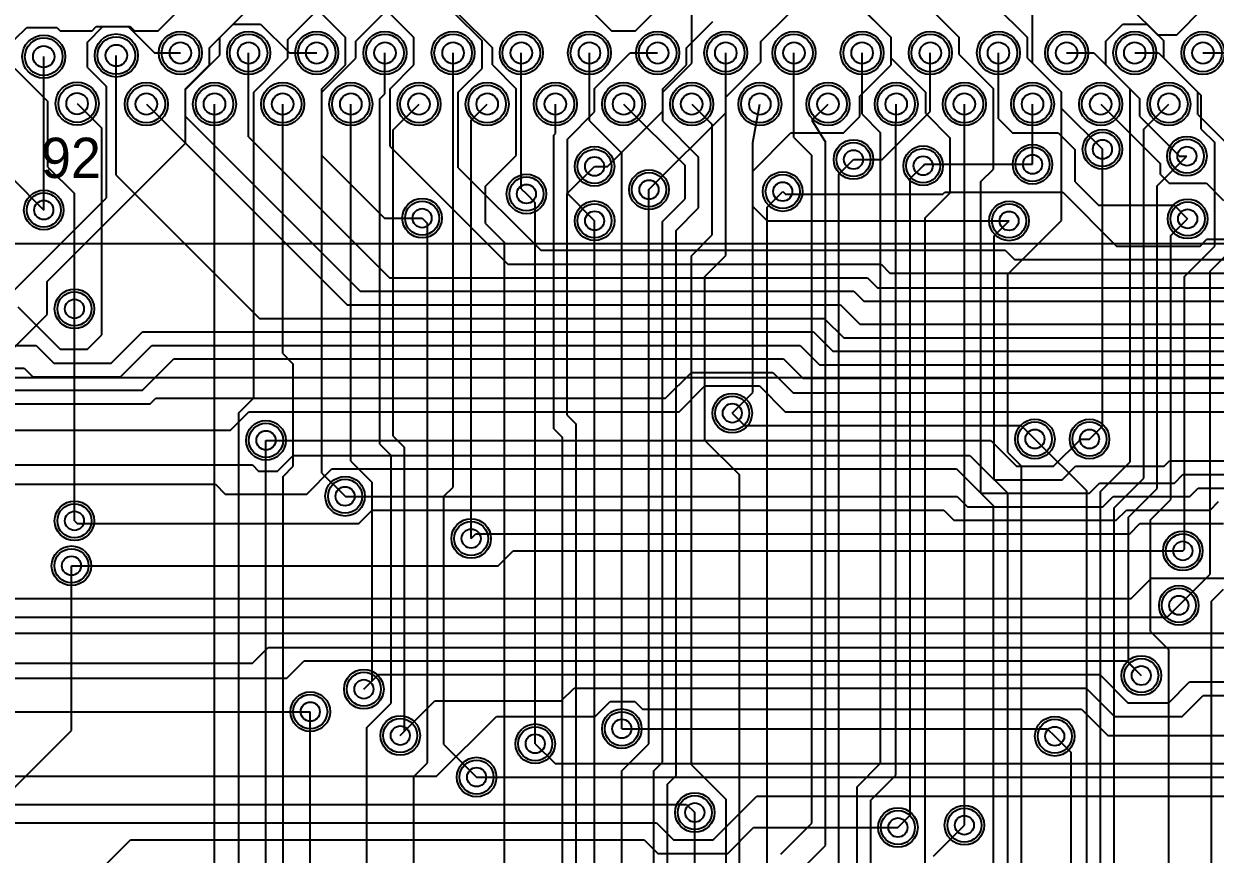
# Model space of a CAD drawing. Header units: millimetres. Extents: x 26 to 338, y 26 to 225.
# Drawn here: x 169.41 to 213.8, y 174.7 to 205.64 of the extents above; entities that cross this region are included whole.
import ezdxf

# ---------------------------------------------------------------- set-up
doc = ezdxf.new("R2010")
doc.units = ezdxf.units.MM
for name, color, linetype in [('BottomLayer', 5, 'Continuous'), ('BottomSolder', 6, 'Continuous'), ('MultiLayer', 9, 'Continuous'), ('PadHoleLayer', 156, 'Continuous'), ('TopLayer', 1, 'Continuous'), ('TopOverlay', 2, 'Continuous'), ('TopSolder', 216, 'Continuous'), ('ViaHoleLayer', 16, 'Continuous')]:
    doc.layers.add(name, color=color, linetype=linetype)

msp = doc.modelspace()

# ---------------------------------------------------------------- linework, layer by layer
at = {"layer": 'BottomLayer'}
for p, q in [((194.297, 204.175), (194.297, 206.462)), ((206.997, 204.175), (206.997, 206.462)), ((180.52, 206.016), (181.404, 205.132)), ((183.06, 206.016), (183.944, 205.132)), ((185.407, 206.08), (186.484, 205.003)), ((190.678, 206.018), (191.31, 205.385)), ((192.203, 205.385), (192.834, 206.016)), ((200.647, 206.209), (201.724, 205.132)), ((212.37, 205.232), (213.347, 206.209)), ((171.956, 205.384), (172.11, 205.539)), ((172.11, 205.539), (173.303, 205.539)), ((173.303, 205.539), (174.285, 204.557)), ((176.327, 204.749), (177.212, 205.634)), ((177.212, 205.634), (178.233, 205.634)), ((178.233, 205.634), (179.31, 204.557)), ((209.728, 205.001), (210.36, 205.634)), ((210.36, 205.634), (211.253, 205.634)), ((211.253, 205.634), (211.655, 205.232)), ((169.078, 205.07), (169.519, 205.511)), ((169.519, 205.511), (170.637, 205.511)), ((170.637, 205.511), (170.764, 205.384)), ((170.764, 205.384), (171.956, 205.384)), ((181.404, 204.111), (181.404, 205.132)), ((183.944, 204.111), (183.944, 205.132)), ((191.31, 205.385), (192.203, 205.385)), ((201.724, 204.111), (201.724, 205.132)), ((211.655, 205.232), (212.37, 205.232)), ((176.327, 204.114), (176.327, 204.749)), ((186.484, 203.982), (186.484, 205.003)), ((209.728, 204.113), (209.728, 205.001)), ((172.857, 200), (172.857, 204.462)), ((174.285, 204.557), (175.247, 204.557)), ((177.787, 201.435), (177.787, 204.557)), ((179.31, 204.557), (180.327, 204.557)), ((187.947, 199.493), (187.947, 204.557)), ((190.68, 203.227), (192.01, 204.557)), ((192.01, 204.557), (193.027, 204.557)), ((195.567, 202.323), (195.567, 204.557)), ((203.187, 202.374), (203.187, 204.557)), ((205.727, 202.096), (205.727, 204.557)), ((210.807, 204.557), (211.695, 204.557)), ((211.695, 204.557), (213.154, 203.098)), ((213.347, 204.557), (214.363, 204.557)), ((169.078, 203.973), (170.307, 202.744)), ((175.438, 203.225), (176.327, 204.114)), ((180.518, 203.225), (181.404, 204.111)), ((183.058, 203.225), (183.944, 204.111)), ((185.6, 203.098), (186.484, 203.982)), ((193.22, 203.098), (194.297, 204.175)), ((200.558, 202.946), (201.724, 204.111)), ((206.997, 204.175), (208.074, 203.098)), ((209.728, 204.113), (210.998, 202.843)), ((175.438, 202.184), (175.438, 203.225)), ((180.518, 200.736), (180.518, 203.225)), ((183.058, 201.066), (183.058, 203.225)), ((185.6, 200.277), (185.6, 203.098)), ((190.68, 202.359), (190.68, 203.227)), ((193.22, 202.389), (193.22, 203.098)), ((200.558, 202.184), (200.558, 202.946)), ((208.074, 202.492), (208.074, 203.098)), ((213.154, 202.263), (213.154, 203.098)), ((170.307, 200.304), (170.307, 202.744)), ((171.399, 202.667), (172.314, 201.752)), ((173.977, 202.652), (181.457, 195.171)), ((208.074, 202.492), (209.601, 200.965)), ((209.537, 202.652), (211.76, 200.429)), ((210.998, 202.184), (210.998, 202.843)), ((175.438, 202.184), (181.946, 195.675)), ((189.666, 201.345), (190.68, 202.359)), ((191.16, 200.33), (193.22, 202.389)), ((192.706, 199.462), (195.567, 202.323)), ((199.949, 201.574), (200.558, 202.184)), ((201.397, 200.584), (203.187, 202.374)), ((205.727, 202.096), (206.248, 201.575)), ((210.998, 202.184), (212.471, 200.711)), ((213.154, 202.263), (215.341, 200.076)), ((172.314, 194.056), (172.314, 201.752)), ((196.571, 200.152), (197.993, 201.574)), ((197.993, 201.574), (199.949, 201.574)), ((206.248, 201.575), (207.956, 201.575)), ((207.956, 201.575), (208.589, 200.942)), ((177.787, 201.435), (183.043, 196.179)), ((189.666, 199.318), (189.666, 201.345)), ((180.518, 200.736), (182.855, 198.399)), ((183.058, 201.066), (187.441, 196.683)), ((208.589, 199.751), (208.589, 200.942)), ((212.471, 200.711), (212.75, 200.711)), ((170.307, 200.304), (171.298, 199.314)), ((185.6, 200.277), (188.671, 197.206)), ((190.678, 200.33), (191.16, 200.33)), ((200.325, 200.584), (201.397, 200.584)), ((202.921, 200.355), (202.971, 200.406)), ((202.971, 200.406), (206.997, 200.406)), ((211.76, 200.028), (211.76, 200.429)), ((168.961, 199.898), (170.155, 198.704)), ((172.857, 200), (178.189, 194.667)), ((196.571, 198.831), (196.571, 200.152)), ((208.589, 199.751), (209.458, 198.882)), ((211.76, 200.028), (212.09, 199.698)), ((171.298, 195.021), (171.298, 199.314)), ((187.947, 199.493), (188.138, 199.302)), ((189.666, 199.318), (190.68, 198.304)), ((197.688, 199.39), (197.79, 199.288)), ((203.657, 199.288), (203.733, 199.365)), ((203.733, 199.365), (208.128, 199.365)), ((208.128, 199.365), (210.13, 197.362)), ((212.09, 199.698), (213.476, 199.698)), ((213.476, 199.698), (214.11, 199.064)), ((197.79, 199.288), (203.657, 199.288)), ((209.458, 198.882), (212.268, 198.882)), ((212.268, 198.882), (212.776, 198.374)), ((196.571, 198.831), (197.104, 198.298)), ((182.855, 198.399), (184.252, 198.399)), ((197.104, 198.298), (206.121, 198.298)), ((213.237, 197.362), (213.487, 197.612)), ((213.487, 197.612), (217.729, 197.612)), ((188.671, 197.206), (205.977, 197.206)), ((205.977, 197.206), (206.324, 196.858)), ((210.13, 197.362), (213.237, 197.362)), ((187.441, 196.683), (201.352, 196.683)), ((201.352, 196.683), (201.681, 196.354)), ((206.324, 196.858), (214.185, 196.858)), ((201.681, 196.354), (214.796, 196.354)), ((183.043, 196.179), (200.848, 196.179)), ((200.848, 196.179), (201.22, 195.807)), ((201.22, 195.807), (215.313, 195.807)), ((181.946, 195.675), (200.343, 195.675)), ((200.343, 195.675), (200.716, 195.303)), ((169.189, 195.097), (170.764, 193.523)), ((181.457, 195.171), (199.839, 195.171)), ((199.839, 195.171), (200.563, 194.448)), ((200.716, 195.303), (215.943, 195.303)), ((178.189, 194.667), (199.238, 194.667)), ((199.238, 194.667), (199.961, 193.944)), ((200.563, 194.448), (224.901, 194.448)), ((171.78, 193.523), (172.314, 194.056)), ((172.668, 192.997), (173.834, 194.163)), ((173.834, 194.163), (198.837, 194.163)), ((198.837, 194.163), (199.56, 193.44)), ((90.399, 193.65), (169.873, 193.65)), ((169.873, 193.65), (170.526, 192.997)), ((173.014, 192.493), (174.18, 193.659)), ((174.18, 193.659), (198.333, 193.659)), ((198.333, 193.659), (199.056, 192.936)), ((199.961, 193.944), (225.405, 193.944)), ((170.764, 193.523), (171.78, 193.523)), ((173.838, 191.989), (175.004, 193.155)), ((175.004, 193.155), (197.714, 193.155)), ((197.714, 193.155), (198.437, 192.432)), ((199.56, 193.44), (225.909, 193.44)), ((69.113, 192.811), (169.425, 192.811)), ((169.425, 192.811), (169.744, 192.493)), ((170.526, 192.997), (172.668, 192.997)), ((193.326, 191.69), (194.287, 192.651)), ((194.287, 192.651), (197.325, 192.651)), ((197.325, 192.651), (198.083, 191.893)), ((199.056, 192.936), (227.429, 192.936)), ((169.744, 192.493), (173.014, 192.493)), ((198.437, 192.432), (232.31, 192.432)), ((73.727, 191.989), (173.838, 191.989)), ((193.83, 191.186), (194.791, 192.147)), ((194.791, 192.147), (196.821, 192.147)), ((196.821, 192.147), (197.782, 191.186)), ((198.083, 191.893), (227.387, 191.893)), ((148.407, 191.485), (174.121, 191.485)), ((174.121, 191.485), (174.326, 191.69)), ((174.326, 191.69), (193.326, 191.69)), ((177.114, 190.5), (177.8, 191.186)), ((177.8, 191.186), (193.83, 191.186)), ((195.809, 191.135), (196.266, 190.678)), ((197.782, 191.186), (226.365, 191.186)), ((162.966, 190.5), (177.114, 190.5)), ((196.266, 190.678), (206.578, 190.678)), ((206.578, 190.678), (207.086, 190.17)), ((178.435, 190.121), (205.438, 190.121)), ((205.438, 190.121), (206.4, 189.158)), ((207.78, 189.158), (208.792, 190.17)), ((208.792, 190.17), (209.118, 190.17)), ((178.864, 188.976), (179.447, 189.559)), ((179.447, 189.559), (204.665, 189.559)), ((204.665, 189.559), (205.57, 188.654)), ((163.703, 189.205), (177.932, 189.205)), ((177.932, 189.205), (178.161, 188.976)), ((206.4, 189.158), (207.78, 189.158)), ((208.101, 188.654), (208.602, 189.155)), ((208.602, 189.155), (211.901, 189.155)), ((211.901, 189.155), (212.098, 189.352)), ((212.098, 189.352), (227.843, 189.352)), ((178.161, 188.976), (178.864, 188.976)), ((179.951, 188.12), (180.886, 189.055)), ((180.886, 189.055), (204.169, 189.055)), ((204.169, 189.055), (205.074, 188.15)), ((205.57, 188.654), (208.101, 188.654)), ((212.282, 188.528), (212.602, 188.848)), ((212.602, 188.848), (225.923, 188.848)), ((166.387, 188.485), (176.554, 188.485)), ((176.554, 188.485), (176.919, 188.12)), ((209.114, 188.15), (209.493, 188.528)), ((209.493, 188.528), (212.282, 188.528)), ((212.852, 188.024), (213.172, 188.344)), ((213.172, 188.344), (224.38, 188.344)), ((176.919, 188.12), (179.951, 188.12)), ((181.381, 188.036), (181.393, 188.024)), ((181.393, 188.024), (204.191, 188.024)), ((204.191, 188.024), (204.57, 187.646)), ((205.074, 188.15), (209.114, 188.15)), ((209.618, 187.646), (209.997, 188.024)), ((209.997, 188.024), (212.852, 188.024)), ((213.61, 187.52), (213.93, 187.84)), ((181.893, 187.024), (182.39, 187.52)), ((182.39, 187.52), (203.687, 187.52)), ((203.687, 187.52), (204.066, 187.142)), ((204.57, 187.646), (209.618, 187.646)), ((210.114, 187.142), (210.493, 187.52)), ((210.493, 187.52), (213.61, 187.52)), ((171.298, 187.122), (171.395, 187.024)), ((171.395, 187.024), (181.893, 187.024)), ((204.066, 187.142), (210.114, 187.142)), ((210.618, 186.638), (210.997, 187.016)), ((210.997, 187.016), (214.114, 187.016)), ((186.08, 186.461), (186.257, 186.638)), ((186.257, 186.638), (210.618, 186.638)), ((187.092, 185.449), (187.647, 186.004)), ((187.647, 186.004), (212.598, 186.004)), ((171.186, 185.449), (187.092, 185.449)), ((210.676, 184.226), (211.434, 184.984)), ((211.434, 184.984), (214.702, 184.984)), ((164.16, 184.226), (210.676, 184.226)), ((212.009, 183.536), (212.446, 183.972)), ((164.993, 183.536), (212.009, 183.536)), ((165.735, 182.931), (219.431, 182.931)), ((177.931, 181.813), (178.521, 182.403)), ((178.521, 182.403), (228.656, 182.403)), ((158.928, 181.813), (177.931, 181.813)), ((179.213, 181.254), (179.857, 181.899)), ((179.857, 181.899), (210.506, 181.899)), ((210.506, 181.899), (211.049, 181.356)), ((159.182, 181.254), (179.213, 181.254)), ((182.083, 180.848), (182.63, 181.395)), ((182.63, 181.395), (209.499, 181.395)), ((209.499, 181.395), (210.553, 180.34)), ((212.07, 180.34), (212.845, 181.116)), ((212.845, 181.116), (229.425, 181.116)), ((189.438, 180.41), (189.919, 180.891)), ((189.919, 180.891), (208.991, 180.891)), ((208.991, 180.891), (210.045, 179.836)), ((183.439, 179.121), (184.728, 180.41)), ((184.728, 180.41), (189.438, 180.41)), ((190.703, 179.832), (191.258, 180.387)), ((191.258, 180.387), (192.18, 180.387)), ((192.18, 180.387), (192.46, 180.107)), ((210.553, 180.34), (212.07, 180.34)), ((212.574, 179.836), (213.349, 180.611)), ((213.349, 180.611), (217.661, 180.611)), ((160.833, 180.01), (180.086, 180.01)), ((184.791, 177.601), (187.022, 179.832)), ((187.022, 179.832), (190.703, 179.832)), ((192.46, 180.107), (208.817, 180.107)), ((208.817, 180.107), (209.804, 179.121)), ((210.045, 179.836), (212.574, 179.836)), ((191.694, 179.375), (207.543, 179.375)), ((207.543, 179.375), (207.823, 179.095)), ((209.804, 179.121), (215.824, 179.121)), ((188.468, 178.816), (189.205, 178.079)), ((189.205, 178.079), (218.262, 178.079)), ((159.11, 177.601), (184.791, 177.601)), ((186.283, 177.572), (218.031, 177.572)), ((195.094, 175.231), (196.723, 176.86)), ((196.723, 176.86), (216.408, 176.86)), ((159.563, 176.555), (194.107, 176.555)), ((194.107, 176.555), (194.412, 176.251)), ((167.513, 175.87), (192.98, 175.87)), ((192.98, 175.87), (193.619, 175.231)), ((195.641, 174.727), (196.605, 175.692)), ((196.605, 175.692), (201.981, 175.692)), ((203.302, 174.625), (204.457, 175.78)), ((146.431, 148.285), (173.381, 175.235)), ((173.381, 175.235), (192.532, 175.235)), ((192.532, 175.235), (193.04, 174.727)), ((193.619, 175.231), (195.094, 175.231)), ((193.04, 174.727), (195.641, 174.727))]:
    msp.add_line(p, q, dxfattribs=at)
for centre, radius in [((170.155, 204.419), 0.7), ((172.857, 204.462), 0.7), ((175.247, 204.557), 0.7), ((177.787, 204.557), 0.7), ((180.327, 204.557), 0.7), ((182.867, 204.557), 0.7), ((185.407, 204.557), 0.7), ((187.947, 204.557), 0.7), ((190.487, 204.557), 0.7), ((193.027, 204.557), 0.7), ((195.567, 204.557), 0.7), ((198.107, 204.557), 0.7), ((200.647, 204.557), 0.7), ((203.187, 204.557), 0.7), ((205.727, 204.557), 0.7), ((208.267, 204.557), 0.7), ((210.807, 204.557), 0.7), ((213.347, 204.557), 0.7), ((171.399, 202.667), 0.7), ((173.977, 202.652), 0.7), ((176.517, 202.652), 0.7), ((179.057, 202.652), 0.7), ((181.597, 202.652), 0.7), ((184.137, 202.652), 0.7), ((186.677, 202.652), 0.7), ((189.217, 202.652), 0.7), ((191.757, 202.652), 0.7), ((194.297, 202.652), 0.7), ((196.837, 202.652), 0.7), ((199.377, 202.652), 0.7), ((201.917, 202.652), 0.7), ((204.457, 202.652), 0.7), ((206.997, 202.652), 0.7), ((209.537, 202.652), 0.7), ((212.077, 202.652), 0.7), ((209.601, 200.965), 0.635), ((200.325, 200.584), 0.635), ((212.75, 200.711), 0.635), ((190.678, 200.33), 0.635), ((202.921, 200.355), 0.635), ((206.997, 200.406), 0.635), ((188.138, 199.302), 0.635), ((192.706, 199.462), 0.635), ((197.688, 199.39), 0.635), ((170.155, 198.704), 0.635), ((184.252, 198.399), 0.635), ((190.68, 198.304), 0.635), ((206.121, 198.298), 0.635), ((212.776, 198.374), 0.635), ((171.298, 195.021), 0.635), ((195.809, 191.135), 0.635), ((178.435, 190.121), 0.635), ((207.086, 190.17), 0.635), ((209.118, 190.17), 0.635), ((181.381, 188.036), 0.635), ((171.298, 187.122), 0.635), ((186.08, 186.461), 0.635), ((212.598, 186.004), 0.635), ((171.186, 185.449), 0.635), ((212.446, 183.972), 0.635), ((211.049, 181.356), 0.635), ((182.083, 180.848), 0.635), ((180.086, 180.01), 0.635), ((191.694, 179.375), 0.635), ((183.439, 179.121), 0.635), ((188.468, 178.816), 0.635), ((207.823, 179.095), 0.635), ((186.283, 177.572), 0.635), ((194.412, 176.251), 0.635), ((201.981, 175.692), 0.635), ((204.457, 175.78), 0.635)]:
    msp.add_circle(centre, radius, dxfattribs=at)
at = {"layer": 'BottomSolder'}
for centre, radius in [((170.155, 204.419), 0.802), ((172.857, 204.462), 0.802), ((175.247, 204.557), 0.802), ((177.787, 204.557), 0.802), ((180.327, 204.557), 0.802), ((182.867, 204.557), 0.802), ((185.407, 204.557), 0.802), ((187.947, 204.557), 0.802), ((190.487, 204.557), 0.802), ((193.027, 204.557), 0.802), ((195.567, 204.557), 0.802), ((198.107, 204.557), 0.802), ((200.647, 204.557), 0.802), ((203.187, 204.557), 0.802), ((205.727, 204.557), 0.802), ((208.267, 204.557), 0.802), ((210.807, 204.557), 0.802), ((213.347, 204.557), 0.802), ((171.399, 202.667), 0.802), ((173.977, 202.652), 0.802), ((176.517, 202.652), 0.802), ((179.057, 202.652), 0.802), ((181.597, 202.652), 0.802), ((184.137, 202.652), 0.802), ((186.677, 202.652), 0.802), ((189.217, 202.652), 0.802), ((191.757, 202.652), 0.802), ((194.297, 202.652), 0.802), ((196.837, 202.652), 0.802), ((199.377, 202.652), 0.802), ((201.917, 202.652), 0.802), ((204.457, 202.652), 0.802), ((206.997, 202.652), 0.802), ((209.537, 202.652), 0.802), ((212.077, 202.652), 0.802), ((209.601, 200.965), 0.737), ((200.325, 200.584), 0.737), ((202.921, 200.355), 0.737), ((206.997, 200.406), 0.737), ((212.75, 200.711), 0.737), ((190.678, 200.33), 0.737), ((192.706, 199.462), 0.737), ((188.138, 199.302), 0.737), ((197.688, 199.39), 0.737), ((170.155, 198.704), 0.737), ((184.252, 198.399), 0.737), ((190.68, 198.304), 0.737), ((206.121, 198.298), 0.737), ((212.776, 198.374), 0.737), ((171.298, 195.021), 0.737), ((195.809, 191.135), 0.737), ((207.086, 190.17), 0.737), ((209.118, 190.17), 0.737), ((178.435, 190.121), 0.737), ((181.381, 188.036), 0.737), ((171.298, 187.122), 0.737), ((186.08, 186.461), 0.737), ((212.598, 186.004), 0.737), ((171.186, 185.449), 0.737), ((212.446, 183.972), 0.737), ((211.049, 181.356), 0.737), ((182.083, 180.848), 0.737), ((180.086, 180.01), 0.737), ((183.439, 179.121), 0.737), ((191.694, 179.375), 0.737), ((207.823, 179.095), 0.737), ((188.468, 178.816), 0.737), ((186.283, 177.572), 0.737), ((194.412, 176.251), 0.737), ((201.981, 175.692), 0.737), ((204.457, 175.78), 0.737)]:
    msp.add_circle(centre, radius, dxfattribs=at)
at = {"layer": 'MultiLayer'}
for centre, radius in [((170.155, 204.419), 0.7), ((172.857, 204.462), 0.7), ((175.247, 204.557), 0.7), ((177.787, 204.557), 0.7), ((180.327, 204.557), 0.7), ((182.867, 204.557), 0.7), ((185.407, 204.557), 0.7), ((187.947, 204.557), 0.7), ((190.487, 204.557), 0.7), ((193.027, 204.557), 0.7), ((195.567, 204.557), 0.7), ((198.107, 204.557), 0.7), ((200.647, 204.557), 0.7), ((203.187, 204.557), 0.7), ((205.727, 204.557), 0.7), ((208.267, 204.557), 0.7), ((210.807, 204.557), 0.7), ((213.347, 204.557), 0.7), ((171.399, 202.667), 0.7), ((173.977, 202.652), 0.7), ((176.517, 202.652), 0.7), ((179.057, 202.652), 0.7), ((181.597, 202.652), 0.7), ((184.137, 202.652), 0.7), ((186.677, 202.652), 0.7), ((189.217, 202.652), 0.7), ((191.757, 202.652), 0.7), ((194.297, 202.652), 0.7), ((196.837, 202.652), 0.7), ((199.377, 202.652), 0.7), ((201.917, 202.652), 0.7), ((204.457, 202.652), 0.7), ((206.997, 202.652), 0.7), ((209.537, 202.652), 0.7), ((212.077, 202.652), 0.7), ((209.601, 200.965), 0.635), ((200.325, 200.584), 0.635), ((212.75, 200.711), 0.635), ((190.678, 200.33), 0.635), ((202.921, 200.355), 0.635), ((206.997, 200.406), 0.635), ((188.138, 199.302), 0.635), ((192.706, 199.462), 0.635), ((197.688, 199.39), 0.635), ((170.155, 198.704), 0.635), ((184.252, 198.399), 0.635), ((190.68, 198.304), 0.635), ((206.121, 198.298), 0.635), ((212.776, 198.374), 0.635), ((171.298, 195.021), 0.635), ((195.809, 191.135), 0.635), ((178.435, 190.121), 0.635), ((207.086, 190.17), 0.635), ((209.118, 190.17), 0.635), ((181.381, 188.036), 0.635), ((171.298, 187.122), 0.635), ((186.08, 186.461), 0.635), ((212.598, 186.004), 0.635), ((171.186, 185.449), 0.635), ((212.446, 183.972), 0.635), ((211.049, 181.356), 0.635), ((182.083, 180.848), 0.635), ((180.086, 180.01), 0.635), ((191.694, 179.375), 0.635), ((183.439, 179.121), 0.635), ((188.468, 178.816), 0.635), ((207.823, 179.095), 0.635), ((186.283, 177.572), 0.635), ((194.412, 176.251), 0.635), ((201.981, 175.692), 0.635), ((204.457, 175.78), 0.635)]:
    msp.add_circle(centre, radius, dxfattribs=at)
at = {"layer": 'PadHoleLayer'}
for centre in [(170.155, 204.419), (172.857, 204.462), (175.247, 204.557), (177.787, 204.557), (180.327, 204.557), (182.867, 204.557), (185.407, 204.557), (187.947, 204.557), (190.487, 204.557), (193.027, 204.557), (195.567, 204.557), (198.107, 204.557), (200.647, 204.557), (203.187, 204.557), (205.727, 204.557), (208.267, 204.557), (210.807, 204.557), (213.347, 204.557), (171.399, 202.667), (173.977, 202.652), (176.517, 202.652), (179.057, 202.652), (181.597, 202.652), (184.137, 202.652), (186.677, 202.652), (189.217, 202.652), (191.757, 202.652), (194.297, 202.652), (196.837, 202.652), (199.377, 202.652), (201.917, 202.652), (204.457, 202.652), (206.997, 202.652), (209.537, 202.652), (212.077, 202.652)]:
    msp.add_circle(centre, 0.4, dxfattribs=at)
at = {"layer": 'TopLayer'}
for p, q in [((174.423, 205.385), (175.5, 206.462)), ((181.788, 205.001), (183.248, 206.462)), ((190.233, 206.462), (191.31, 205.385)), ((200.393, 206.462), (201.724, 205.132)), ((202.933, 206.462), (204.267, 205.129)), ((210.425, 206.462), (211.884, 205.003)), ((176.71, 205.132), (177.594, 206.016)), ((179.248, 205.052), (180.52, 206.324)), ((185.6, 206.016), (186.87, 204.746)), ((192.203, 205.385), (193.22, 206.402)), ((196.875, 204.978), (197.914, 206.016)), ((205.534, 206.402), (206.807, 205.129)), ((171.78, 204.959), (172.36, 205.539)), ((172.36, 205.539), (173.376, 205.539)), ((173.376, 205.539), (173.53, 205.385)), ((194.107, 204.749), (195.09, 205.733)), ((173.53, 205.385), (174.423, 205.385)), ((176.71, 204.472), (176.71, 205.132)), ((191.31, 205.385), (192.203, 205.385)), ((201.724, 204.368), (201.724, 205.132)), ((204.267, 204.494), (204.267, 205.129)), ((206.807, 204.365), (206.807, 205.129)), ((171.78, 204.016), (171.78, 204.959)), ((179.248, 204.368), (179.248, 205.052)), ((181.788, 204.366), (181.788, 205.001)), ((186.87, 204.111), (186.87, 204.746)), ((194.107, 204.114), (194.107, 204.749)), ((196.875, 204.214), (196.875, 204.978)), ((211.884, 204.368), (211.884, 205.003)), ((170.155, 198.704), (170.155, 204.419)), ((175.438, 203.2), (176.71, 204.472)), ((177.978, 203.098), (179.248, 204.368)), ((180.52, 203.098), (181.788, 204.366)), ((182.867, 203.037), (182.867, 204.557)), ((185.407, 188.378), (185.407, 204.557)), ((190.487, 202.027), (190.487, 204.557)), ((195.568, 202.907), (196.875, 204.214)), ((198.107, 201.402), (198.107, 204.557)), ((200.647, 202.27), (200.647, 204.557)), ((201.724, 204.368), (203.015, 203.077)), ((204.267, 204.494), (205.537, 203.224)), ((206.807, 204.365), (208.077, 203.095)), ((208.267, 204.557), (209.283, 204.557)), ((209.283, 204.557), (210.638, 203.202)), ((211.884, 204.368), (213.28, 202.972)), ((171.78, 204.016), (172.491, 203.304)), ((186.87, 204.111), (187.757, 203.224)), ((193.218, 203.225), (194.107, 204.114)), ((172.491, 199.157), (172.491, 203.304)), ((175.438, 201.193), (175.438, 203.2)), ((177.978, 191.7), (177.978, 203.098)), ((180.52, 188.898), (180.52, 203.098)), ((182.674, 202.844), (182.867, 203.037)), ((187.757, 200.73), (187.757, 203.224)), ((193.218, 202.016), (193.218, 203.225)), ((195.568, 197.006), (195.568, 202.907)), ((203.015, 202.295), (203.015, 203.077)), ((205.537, 200.231), (205.537, 203.224)), ((208.077, 198.31), (208.077, 203.095)), ((210.638, 189.321), (210.638, 203.202)), ((213.28, 201.722), (213.28, 202.972)), ((176.517, 172.656), (176.517, 202.652)), ((179.057, 193.358), (179.057, 202.652)), ((181.597, 189.345), (181.597, 202.652)), ((182.674, 189.982), (182.674, 202.844)), ((183.178, 201.693), (184.137, 202.652)), ((186.08, 202.056), (186.677, 202.652)), ((189.217, 201.561), (189.217, 202.652)), ((191.757, 202.652), (194.052, 200.357)), ((194.297, 202.652), (195.064, 201.885)), ((196.576, 201.224), (196.837, 202.652)), ((198.772, 202.048), (199.377, 202.652)), ((201.905, 201.371), (201.917, 202.652)), ((204.457, 175.78), (204.457, 202.652)), ((206.997, 200.406), (206.997, 202.652)), ((211.142, 201.718), (212.077, 202.652)), ((186.08, 186.461), (186.08, 202.056)), ((190.487, 202.027), (191.694, 200.82)), ((193.218, 202.016), (194.556, 200.677)), ((198.772, 202.048), (199.28, 201.236)), ((200.647, 202.27), (201.337, 201.58)), ((203.015, 202.295), (203.933, 201.378)), ((183.178, 190.28), (183.178, 201.693)), ((189.154, 201.498), (189.217, 201.561)), ((195.064, 197.776), (195.064, 201.885)), ((201.337, 178.086), (201.337, 201.58)), ((211.142, 188.713), (211.142, 201.718)), ((213.28, 201.722), (213.788, 201.214)), ((170.282, 196.037), (175.438, 201.193)), ((189.154, 190.547), (189.154, 201.498)), ((196.576, 191.903), (196.576, 201.224)), ((198.107, 201.402), (198.776, 200.732)), ((199.28, 175.025), (199.28, 201.236)), ((201.905, 177.644), (201.905, 201.371)), ((203.933, 199.343), (203.933, 201.378)), ((213.788, 197.362), (213.788, 201.214)), ((186.618, 199.591), (187.757, 200.73)), ((191.694, 179.375), (191.694, 200.82)), ((194.556, 198.78), (194.556, 200.677)), ((198.776, 175.855), (198.776, 200.732)), ((209.601, 190.652), (209.601, 200.965)), ((211.646, 199.607), (212.75, 200.711)), ((189.662, 199.314), (190.678, 200.33)), ((194.052, 199.115), (194.052, 200.357)), ((199.785, 200.043), (200.325, 200.584)), ((202.438, 199.873), (202.921, 200.355)), ((205.066, 199.76), (205.537, 200.231)), ((199.785, 173.496), (199.785, 200.043)), ((202.438, 176.149), (202.438, 199.873)), ((205.066, 188.154), (205.066, 199.76)), ((186.618, 198.2), (186.618, 199.591)), ((189.662, 191.059), (189.662, 199.314)), ((192.706, 178.812), (192.706, 199.462)), ((197.104, 198.806), (197.688, 199.39)), ((202.997, 198.407), (203.933, 199.343)), ((211.646, 188.329), (211.646, 199.607)), ((163.424, 190.09), (172.491, 199.157)), ((188.138, 199.302), (188.468, 198.972)), ((188.468, 178.816), (188.468, 198.972)), ((193.21, 198.272), (194.052, 199.115)), ((193.714, 197.938), (194.556, 198.78)), ((197.104, 164.287), (197.104, 198.806)), ((184.252, 198.399), (184.455, 198.196)), ((184.455, 178.105), (184.455, 198.196)), ((186.618, 198.2), (187.325, 197.493)), ((190.68, 164.362), (190.68, 198.304)), ((193.21, 178.132), (193.21, 198.272)), ((202.997, 154.67), (202.997, 198.407)), ((205.57, 197.747), (206.121, 198.298)), ((206.074, 196.307), (208.077, 198.31)), ((212.15, 197.749), (212.776, 198.374)), ((193.714, 177.628), (193.714, 197.938)), ((194.287, 196.999), (195.064, 197.776)), ((205.57, 188.658), (205.57, 197.747)), ((212.15, 187.915), (212.15, 197.749)), ((187.325, 168.758), (187.325, 197.493)), ((212.654, 196.229), (213.788, 197.362)), ((213.61, 196.422), (214.292, 197.104)), ((194.287, 178.028), (194.287, 196.999)), ((194.791, 196.229), (195.568, 197.006)), ((194.791, 190.121), (194.791, 196.229)), ((206.074, 189.67), (206.074, 196.307)), ((212.654, 186.061), (212.654, 196.229)), ((213.61, 185.137), (213.61, 196.422)), ((170.282, 194.811), (170.282, 196.037)), ((171.298, 187.122), (171.298, 195.021)), ((162.49, 187.02), (170.282, 194.811)), ((179.057, 193.358), (179.451, 192.964)), ((179.451, 189.154), (179.451, 192.964)), ((195.809, 191.135), (196.576, 191.903)), ((177.423, 191.145), (177.978, 191.7)), ((177.423, 172.107), (177.423, 191.145)), ((189.662, 191.059), (189.992, 190.729)), ((189.154, 190.547), (189.48, 190.221)), ((189.992, 162.509), (189.992, 190.729)), ((209.118, 190.17), (209.601, 190.652)), ((178.435, 170.663), (178.435, 190.121)), ((183.178, 190.28), (183.599, 189.859)), ((189.48, 165.452), (189.48, 190.221)), ((194.791, 190.121), (196.08, 188.832)), ((207.086, 190.17), (209.017, 188.239)), ((182.674, 189.982), (183.095, 189.56)), ((183.095, 180.327), (183.095, 189.56)), ((183.599, 179.281), (183.599, 189.859)), ((206.074, 189.67), (206.582, 189.162)), ((179.07, 188.773), (179.451, 189.154)), ((181.597, 189.345), (182.393, 188.548)), ((206.582, 160.71), (206.582, 189.162)), ((209.533, 188.216), (210.638, 189.321)), ((179.07, 167.386), (179.07, 188.773)), ((180.52, 188.898), (181.381, 188.036)), ((196.08, 165.272), (196.08, 188.832)), ((205.57, 188.658), (206.07, 188.158)), ((210.037, 187.607), (211.142, 188.713)), ((182.393, 181.158), (182.393, 188.548)), ((185.064, 188.036), (185.407, 188.378)), ((209.017, 141.91), (209.017, 188.239)), ((209.533, 144.62), (209.533, 188.216)), ((210.574, 187.257), (211.646, 188.329)), ((185.064, 178.791), (185.064, 188.036)), ((205.066, 188.154), (205.537, 187.683)), ((206.07, 159.664), (206.07, 188.158)), ((211.39, 187.154), (212.15, 187.915)), ((205.537, 161.14), (205.537, 187.683)), ((210.037, 165.541), (210.037, 187.607)), ((210.574, 181.831), (210.574, 187.257)), ((211.39, 182.994), (211.39, 187.154)), ((212.598, 186.004), (212.654, 186.061)), ((171.186, 179.314), (171.186, 185.449)), ((212.446, 183.972), (213.61, 185.137)), ((213.665, 184.125), (214.114, 184.574)), ((213.665, 172.187), (213.665, 184.125)), ((211.39, 182.994), (212.07, 182.314)), ((212.07, 171.699), (212.07, 182.314)), ((210.574, 181.831), (211.049, 181.356)), ((182.083, 180.848), (182.393, 181.158)), ((182.194, 179.426), (183.095, 180.327)), ((180.086, 162.458), (180.086, 180.01)), ((182.194, 171.679), (182.194, 179.426)), ((159.385, 167.513), (171.186, 179.314)), ((183.439, 179.121), (183.599, 179.281)), ((207.823, 179.095), (208.432, 178.486)), ((185.064, 178.791), (186.283, 177.572)), ((191.694, 177.8), (192.706, 178.812)), ((208.432, 140.589), (208.432, 178.486)), ((183.947, 177.597), (184.455, 178.105)), ((192.887, 177.809), (193.21, 178.132)), ((194.287, 178.028), (195.576, 176.739)), ((200.465, 177.214), (201.337, 178.086)), ((183.947, 162.966), (183.947, 177.597)), ((191.694, 169.647), (191.694, 177.8)), ((192.887, 168.372), (192.887, 177.809)), ((193.391, 177.305), (193.714, 177.628)), ((200.969, 176.708), (201.905, 177.644)), ((193.391, 167.356), (193.391, 177.305)), ((200.465, 163.092), (200.465, 177.214)), ((195.576, 165.608), (195.576, 176.739)), ((200.969, 171.319), (200.969, 176.708)), ((194.412, 166.268), (194.412, 176.251)), ((197.62, 174.698), (198.776, 175.855)), ((201.981, 175.692), (202.438, 176.149)), ((198.124, 173.868), (199.28, 175.025))]:
    msp.add_line(p, q, dxfattribs=at)
for centre, radius in [((170.155, 204.419), 0.7), ((172.857, 204.462), 0.7), ((175.247, 204.557), 0.7), ((177.787, 204.557), 0.7), ((180.327, 204.557), 0.7), ((182.867, 204.557), 0.7), ((185.407, 204.557), 0.7), ((187.947, 204.557), 0.7), ((190.487, 204.557), 0.7), ((193.027, 204.557), 0.7), ((195.567, 204.557), 0.7), ((198.107, 204.557), 0.7), ((200.647, 204.557), 0.7), ((203.187, 204.557), 0.7), ((205.727, 204.557), 0.7), ((208.267, 204.557), 0.7), ((210.807, 204.557), 0.7), ((213.347, 204.557), 0.7), ((171.399, 202.667), 0.7), ((173.977, 202.652), 0.7), ((176.517, 202.652), 0.7), ((179.057, 202.652), 0.7), ((181.597, 202.652), 0.7), ((184.137, 202.652), 0.7), ((186.677, 202.652), 0.7), ((189.217, 202.652), 0.7), ((191.757, 202.652), 0.7), ((194.297, 202.652), 0.7), ((196.837, 202.652), 0.7), ((199.377, 202.652), 0.7), ((201.917, 202.652), 0.7), ((204.457, 202.652), 0.7), ((206.997, 202.652), 0.7), ((209.537, 202.652), 0.7), ((212.077, 202.652), 0.7), ((209.601, 200.965), 0.635), ((200.325, 200.584), 0.635), ((212.75, 200.711), 0.635), ((190.678, 200.33), 0.635), ((202.921, 200.355), 0.635), ((206.997, 200.406), 0.635), ((188.138, 199.302), 0.635), ((192.706, 199.462), 0.635), ((197.688, 199.39), 0.635), ((170.155, 198.704), 0.635), ((184.252, 198.399), 0.635), ((190.68, 198.304), 0.635), ((206.121, 198.298), 0.635), ((212.776, 198.374), 0.635), ((171.298, 195.021), 0.635), ((195.809, 191.135), 0.635), ((178.435, 190.121), 0.635), ((207.086, 190.17), 0.635), ((209.118, 190.17), 0.635), ((181.381, 188.036), 0.635), ((171.298, 187.122), 0.635), ((186.08, 186.461), 0.635), ((212.598, 186.004), 0.635), ((171.186, 185.449), 0.635), ((212.446, 183.972), 0.635), ((211.049, 181.356), 0.635), ((182.083, 180.848), 0.635), ((180.086, 180.01), 0.635), ((191.694, 179.375), 0.635), ((183.439, 179.121), 0.635), ((188.468, 178.816), 0.635), ((207.823, 179.095), 0.635), ((186.283, 177.572), 0.635), ((194.412, 176.251), 0.635), ((201.981, 175.692), 0.635), ((204.457, 175.78), 0.635)]:
    msp.add_circle(centre, radius, dxfattribs=at)
at = {"layer": 'TopOverlay'}
for p, q in [((163.29, 197.462), (234.29, 197.462)), ((167.555, 192.462), (230.025, 192.462))]:
    msp.add_line(p, q, dxfattribs=at)
at = {"layer": 'TopSolder'}
for centre, radius in [((170.155, 204.419), 0.802), ((172.857, 204.462), 0.802), ((175.247, 204.557), 0.802), ((177.787, 204.557), 0.802), ((180.327, 204.557), 0.802), ((182.867, 204.557), 0.802), ((185.407, 204.557), 0.802), ((187.947, 204.557), 0.802), ((190.487, 204.557), 0.802), ((193.027, 204.557), 0.802), ((195.567, 204.557), 0.802), ((198.107, 204.557), 0.802), ((200.647, 204.557), 0.802), ((203.187, 204.557), 0.802), ((205.727, 204.557), 0.802), ((208.267, 204.557), 0.802), ((210.807, 204.557), 0.802), ((213.347, 204.557), 0.802), ((171.399, 202.667), 0.802), ((173.977, 202.652), 0.802), ((176.517, 202.652), 0.802), ((179.057, 202.652), 0.802), ((181.597, 202.652), 0.802), ((184.137, 202.652), 0.802), ((186.677, 202.652), 0.802), ((189.217, 202.652), 0.802), ((191.757, 202.652), 0.802), ((194.297, 202.652), 0.802), ((196.837, 202.652), 0.802), ((199.377, 202.652), 0.802), ((201.917, 202.652), 0.802), ((204.457, 202.652), 0.802), ((206.997, 202.652), 0.802), ((209.537, 202.652), 0.802), ((212.077, 202.652), 0.802), ((209.601, 200.965), 0.737), ((200.325, 200.584), 0.737), ((202.921, 200.355), 0.737), ((206.997, 200.406), 0.737), ((212.75, 200.711), 0.737), ((190.678, 200.33), 0.737), ((192.706, 199.462), 0.737), ((188.138, 199.302), 0.737), ((197.688, 199.39), 0.737), ((170.155, 198.704), 0.737), ((184.252, 198.399), 0.737), ((190.68, 198.304), 0.737), ((206.121, 198.298), 0.737), ((212.776, 198.374), 0.737), ((171.298, 195.021), 0.737), ((195.809, 191.135), 0.737), ((207.086, 190.17), 0.737), ((209.118, 190.17), 0.737), ((178.435, 190.121), 0.737), ((181.381, 188.036), 0.737), ((171.298, 187.122), 0.737), ((186.08, 186.461), 0.737), ((212.598, 186.004), 0.737), ((171.186, 185.449), 0.737), ((212.446, 183.972), 0.737), ((211.049, 181.356), 0.737), ((182.083, 180.848), 0.737), ((180.086, 180.01), 0.737), ((183.439, 179.121), 0.737), ((191.694, 179.375), 0.737), ((207.823, 179.095), 0.737), ((188.468, 178.816), 0.737), ((186.283, 177.572), 0.737), ((194.412, 176.251), 0.737), ((201.981, 175.692), 0.737), ((204.457, 175.78), 0.737)]:
    msp.add_circle(centre, radius, dxfattribs=at)
at = {"layer": 'ViaHoleLayer'}
for centre in [(209.601, 200.965), (190.678, 200.33), (200.325, 200.584), (202.921, 200.355), (206.997, 200.406), (212.75, 200.711), (192.706, 199.462), (188.138, 199.302), (197.688, 199.39), (170.155, 198.704), (184.252, 198.399), (190.68, 198.304), (206.121, 198.298), (212.776, 198.374), (171.298, 195.021), (195.809, 191.135), (178.435, 190.121), (207.086, 190.17), (209.118, 190.17), (181.381, 188.036), (171.298, 187.122), (186.08, 186.461), (212.598, 186.004), (171.186, 185.449), (212.446, 183.972), (211.049, 181.356), (182.083, 180.848), (180.086, 180.01), (183.439, 179.121), (191.694, 179.375), (207.823, 179.095), (188.468, 178.816), (186.283, 177.572), (194.412, 176.251), (201.981, 175.692), (204.457, 175.78)]:
    msp.add_circle(centre, 0.356, dxfattribs=at)

# ---------------------------------------------------------------- texts
at = {"layer": 'TopOverlay'}
msp.add_text('92', height=1.5, rotation=360, dxfattribs=at).set_placement((170.053, 199.898))

doc.saveas('drawing.dxf')
